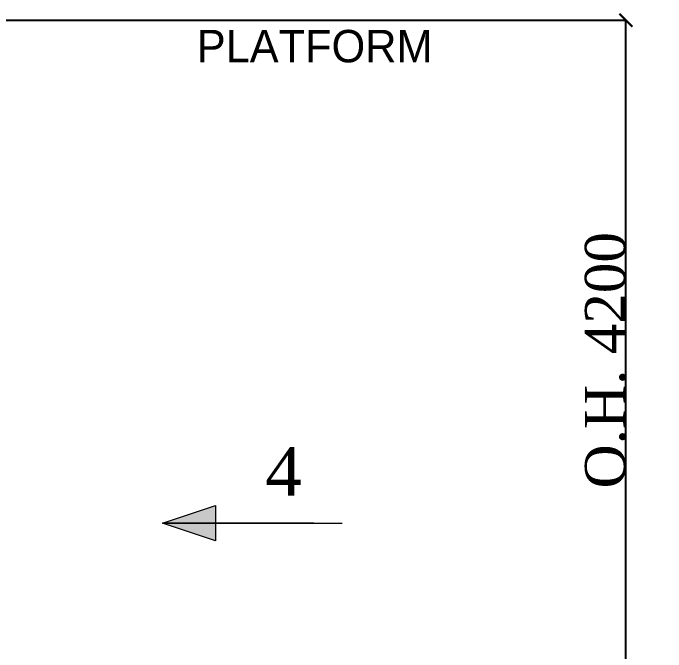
# Model space of a CAD drawing. Header units: millimetres. Extents: x -665 to 1025160, y -26028 to 4210.
# Drawn here: x 3366 to 7398, y -10217 to -6271 of the extents above; entities that cross this region are included whole.
import ezdxf

# ---------------------------------------------------------------- set-up
doc = ezdxf.new("R2010")
doc.units = ezdxf.units.MM
doc.styles.add('$2$nassar2', font='cent.shx', dxfattribs={"height": 60})
doc.styles.add('Century Gothic$001H0', font='cent.shx')
doc.dimstyles.new('Copy of ISO-25', dxfattribs={"dimtxt": 250, "dimasz": 80, "dimexe": 1.25, "dimexo": 0.625, "dimtad": 1, "dimtxsty": 'Century Gothic$001H0', "dimblk": 'ARCHTICK', "dimcen": 2.5, "dimadec": 0, "dimazin": 0, "dimtfac": 1, "dimtmove": 0, "dimatfit": 3, "dimfxl": 1, "dimarcsym": 0})

# ---------------------------------------------------------------- blocks, each defined once
blk = doc.blocks.new('_ArchTick')
at = {"color": 0, "linetype": 'ByBlock', "const_width": 0.15}
blk.add_lwpolyline([(-0.5, -0.5), (0.5, 0.5)], dxfattribs=at)
blk = doc.blocks.new('*D97')
at = {"color": 0, "lineweight": -2, "transparency": 16777216}
for p, q in [((3251.2, -6315.4), (7151.9, -6315.4)), ((7150.6, -10515.4), (7150.6, -6315.4)), ((3251.2, -10515.4), (7151.9, -10515.4))]:
    blk.add_line(p, q, dxfattribs=at)
at = {"layer": 'Defpoints', "color": 0, "transparency": 16777216}
for p in [(3250.6, -6315.4), (7150.6, -6315.4), (3250.6, -10515.4)]:
    blk.add_point(p, dxfattribs=at)
at = {"color": 0, "lineweight": -2, "transparency": 16777216, "xscale": 80, "yscale": 80, "zscale": 80}
for p, rotation in [((7150.6, -6315.4), 90), ((7150.6, -10515.4), 270)]:
    blk.add_blockref('_ArchTick', p, dxfattribs=dict(at, rotation=rotation))
at = {"color": 0, "transparency": 16777216, "insert": (7025, -8415.4), "char_height": 250, "attachment_point": 5, "rotation": 90, "style": 'Century Gothic$001H0'}
blk.add_mtext('O.H. 4200', dxfattribs=at)

msp = doc.modelspace()

# ---------------------------------------------------------------- hatches: boundary and pattern name
at = {"true_color": 0x000007, "transparency": 33554666}
h = msp.add_hatch(color=7, dxfattribs=at)
h.paths.add_polyline_path([(4616.779, -9312.389), (4616.779, -9420.458), (4289.967, -9420.458)])
h.paths.add_polyline_path([(4616.779, -9420.458), (4289.967, -9420.458), (4616.779, -9529.829)])

# ---------------------------------------------------------------- linework, layer by layer
at = {"color": 7, "linetype": 'Continuous', "lineweight": 20, "true_color": 0x000007, "transparency": 33554666}
msp.add_lwpolyline([(4616.779, -9529.829), (4289.967, -9420.458), (4616.779, -9312.389)], close=True, dxfattribs=at)
msp.add_lwpolyline([(4289.967, -9420.458), (5223.527, -9420.458), (4289.967, -9420.458), (5399.302, -9420.458)], dxfattribs=at)

# ---------------------------------------------------------------- texts
at = {"insert": (4500.625, -6375.42), "char_height": 200, "attachment_point": 1}
msp.add_mtext('PLATFORM', dxfattribs=at)
at = {"insert": (4923.014, -8951.665), "char_height": 300, "attachment_point": 1, "style": '$2$nassar2'}
msp.add_mtext_dynamic_manual_height_columns('4', width=522.59586, gutter_width=250, heights=[0], dxfattribs=at)

# ---------------------------------------------------------------- dimensions: what is measured, and where the dimension line sits
dim = msp.add_linear_dim(base=(7150.625, -6315.42), p1=(3250.625, -10515.42), p2=(3250.625, -6315.42), angle=90, text='O.H. <>', dimstyle='Copy of ISO-25')
dim.commit()
dim.dimension.update_dxf_attribs({"geometry": '*D97', "text_midpoint": (7025, -8415.42)})

doc.saveas('drawing.dxf')
